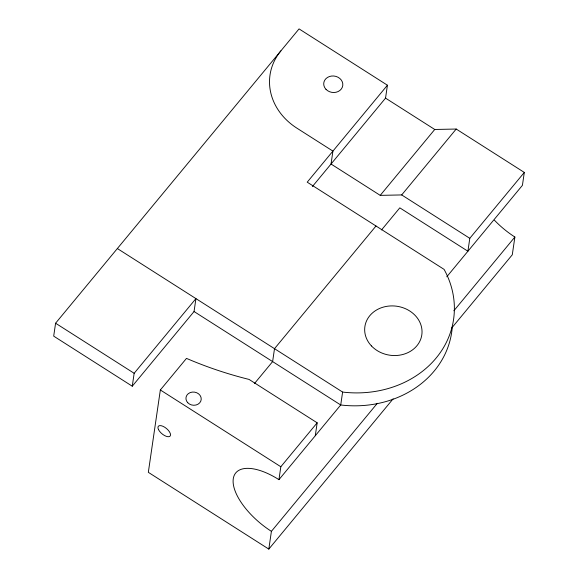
<?xml version="1.0" encoding="UTF-8"?>
<svg xmlns="http://www.w3.org/2000/svg" width="578" height="578" viewBox="0 0 578 578"><rect width="100%" height="100%" fill="white"/><g stroke="black" fill="none" stroke-linecap="round" stroke-linejoin="round"><path stroke-width="0.87" d="M312.38 186.571L385.54 98.13L387.426 85.212L299.057 28.9L55.582 323.218L53.696 336.136L132.268 386.205L194.049 311.528L195.935 298.609L134.154 373.287L132.268 386.205M315.285 435.733L317.17 422.814L249.067 379.428A356.171 306.253 8.3 0 1 191.181 360.369L186.484 358.382L160.344 389.977L148.329 472.327L268.813 549.1L393.141 398.813M268.813 549.1L271.407 531.334L377.318 403.314M271.407 531.334A51.146 23.142 39.6 0 1 233.266 478.801A51.146 23.142 39.6 0 1 278.943 479.661L280.829 466.742L317.17 422.814M387.426 85.212L307.221 182.171L444.092 269.384A102.378 88.029 8.3 0 1 436.173 358.013A102.378 88.029 8.3 0 1 342.61 392.065L340.724 404.983L278.943 479.661M385.54 98.13L434.735 129.472L456.208 129.038L524.304 172.425L469.798 238.317L467.913 251.235L399.81 207.849L381.538 229.936M494.436 220.204A51.146 23.142 39.6 0 0 514.882 237.023L512.289 254.782L451.851 327.842M524.304 172.425L522.418 185.343L446.78 276.783M280.886 50.864A63.927 54.968 8.3 0 0 296.926 128.172L332.921 151.104L331.035 164.022L380.223 195.364L434.735 129.472M375.996 225.998L274.507 348.679L272.621 361.597L254.537 383.46M380.223 195.364L401.696 194.931L456.208 129.038M453.867 310.776L514.882 237.023M401.696 194.931L469.798 238.317M117.356 248.54L342.61 392.065M194.049 311.528L340.724 404.983A102.378 88.029 8.3 0 0 452.191 328.066M55.582 323.218L134.154 373.287M160.344 389.977L280.829 466.742M325.97 89.308A9.588 8.244 8.3 0 0 342.27 87.372A9.588 8.244 8.3 0 0 331.57 76.043A9.588 8.244 8.3 0 0 325.97 89.308M158.517 429.635A7.673 3.468 39.6 0 0 169.405 436.571A7.673 3.468 39.6 0 0 164.809 427.294A7.673 3.468 39.6 0 0 158.517 429.635M187.742 402.707A7.673 6.596 8.3 0 0 200.783 401.161A7.673 6.596 8.3 0 0 192.221 392.094A7.673 6.596 8.3 0 0 187.742 402.707M371.452 345.933A28.77 24.738 8.3 0 0 420.351 340.117A28.77 24.738 8.3 0 0 388.243 306.13A28.77 24.738 8.3 0 0 371.452 345.933"/></g></svg>
